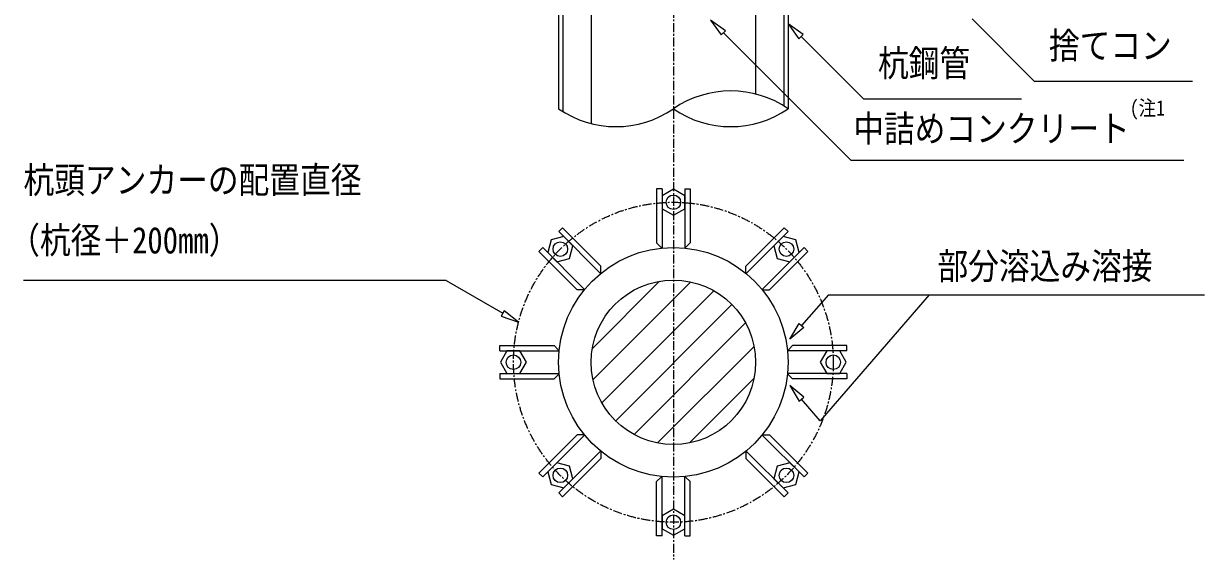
# Model space of a CAD drawing. Units: millimetres, scale not verified. Extents: x -29700 to 29700, y -21000 to 21000.
# Drawn here: x -12959 to -1523, y -4229 to 958 of the extents above; entities that cross this region are included whole.
import ezdxf
from ezdxf.enums import TextEntityAlignment as Align

# ---------------------------------------------------------------- set-up
doc = ezdxf.new("R2010")
doc.units = ezdxf.units.MM
doc.header["$LTSCALE"] = 70
doc.linetypes.add('USER2', pattern=[2, 1.25, -0.25, 0.25, -0.25])
doc.layers.add('0-0_0', color=7, linetype='Continuous')
doc.layers.add('0-4_02_TEXT', color=7, linetype='Continuous')
for name, color, linetype, lineweight in [('0-5_05_SUNPOU', 3, 'Continuous', 18), ('0-6_03_ZU', 2, 'Continuous', 18), ('0-9_08_CENTER', 1, 'USER2', 18)]:
    doc.layers.add(name, color=color, linetype=linetype, lineweight=lineweight)
doc.styles.add('ＭＳ ゴシック', font='')
doc.styles.get('ＭＳ ゴシック').set_extended_font_data('MS Gothic')

msp = doc.modelspace()

# ---------------------------------------------------------------- linework, layer by layer
at = {"layer": '0-5_05_SUNPOU'}
for p, q in [((-3170.47, 400.35), (-3773.86, 1003.74)), ((-4948.73, -362.67), (-6181.29, 868.32)), ((-4826.13, 228.75), (-5429.51, 832.13)), ((-3170.47, 400.35), (-1637.41, 400.35)), ((-4826.13, 228.75), (-3293.07, 228.75)), ((-4948.73, -362.67), (-1722.88, -362.67)), ((-8865.76, -1529.01), (-12958.89, -1529.01)), ((-8865.76, -1529.01), (-8317.19, -1845.73)), ((-7450.9, -2186.14), (-6800.51, -1535.74)), ((-7444.33, -2488.92), (-6497.72, -1542.32)), ((-7358.96, -2712.91), (-6273.73, -1627.69)), ((-5164.17, -1666.39), (-5425.18, -1963.65)), ((-4188.96, -1666.39), (-5244.37, -2886.49)), ((-5164.17, -1666.39), (-1523.36, -1666.39)), ((-7224.68, -2888), (-6098.65, -1761.96)), ((-7047.07, -3019.75), (-5966.9, -1939.57)), ((-6819.8, -3101.83), (-5884.81, -2166.84)), ((-6509.97, -3101.36), (-5885.29, -2476.68)), ((-5244.37, -2886.49), (-5425.18, -2677.47))]:
    msp.add_line(p, q, dxfattribs=at)
for points in [[(-6160.66, 888.94), (-6305.03, 992.06), (-6201.91, 847.69)], [(-5408.89, 852.76), (-5553.26, 955.88), (-5450.14, 811.51)], [(-8332.62, -1873.37), (-8165.62, -1933.24), (-8304.18, -1822.44)], [(-5403.12, -1982.73), (-5539.67, -2096.01), (-5447.24, -1944.57)], [(-5403.12, -2658.39), (-5539.67, -2545.12), (-5447.24, -2696.55)]]:
    msp.add_lwpolyline(points, close=True, dxfattribs=at)
at = {"layer": '0-6_03_ZU'}
for p, q in [((-7777.33, 3739.8), (-7777.33, 133.12)), ((-7737.33, 3669.8), (-7737.33, 107.01)), ((-7462.33, 3739.8), (-7462.33, -9.58)), ((-5869.83, 3739.8), (-5869.83, 275.82)), ((-5594.83, 3669.8), (-5594.83, 159.23)), ((-5554.83, 3739.8), (-5554.83, 133.12)), ((-6827.96, -640.56), (-6827.96, -1165.56)), ((-6775.46, -640.56), (-6827.96, -640.56)), ((-6775.46, -640.56), (-6775.46, -1209.31)), ((-6556.71, -640.56), (-6556.71, -1209.31)), ((-6556.71, -640.56), (-6504.21, -640.56)), ((-6504.21, -640.56), (-6504.21, -1165.56)), ((-7776.68, -1055.28), (-7739.56, -1018.16)), ((-7739.56, -1018.16), (-7368.33, -1389.39)), ((-5592.6, -1018.16), (-5963.84, -1389.39)), ((-5555.48, -1055.28), (-5592.6, -1018.16)), ((-7776.68, -1055.28), (-7374.51, -1457.45)), ((-5555.48, -1055.28), (-5957.65, -1457.45)), ((-7931.36, -1209.96), (-7968.48, -1247.09)), ((-7968.48, -1247.09), (-7597.25, -1618.32)), ((-7931.36, -1209.96), (-7529.19, -1612.13)), ((-6784.21, -1209.31), (-6827.96, -1165.56)), ((-6775.46, -1209.31), (-6784.21, -1209.31)), ((-5400.8, -1209.96), (-5802.97, -1612.13)), ((-5363.68, -1247.09), (-5734.91, -1618.32)), ((-5400.8, -1209.96), (-5363.68, -1247.09)), ((-5963.84, -1451.26), (-5963.84, -1389.39)), ((-5957.65, -1457.45), (-5963.84, -1451.26)), ((-7535.38, -1618.32), (-7597.25, -1618.32)), ((-7529.19, -1612.13), (-7535.38, -1618.32)), ((-8346.08, -2158.69), (-7821.08, -2158.69)), ((-8346.08, -2211.19), (-8346.08, -2158.69)), ((-5554.83, -2202.44), (-5511.08, -2158.69)), ((-4986.08, -2158.69), (-5511.08, -2158.69)), ((-4986.08, -2211.19), (-4986.08, -2158.69)), ((-8346.08, -2211.19), (-7777.33, -2211.19)), ((-5554.83, -2211.19), (-5554.83, -2202.44)), ((-4986.08, -2211.19), (-5554.83, -2211.19)), ((-8346.08, -2429.94), (-7777.33, -2429.94)), ((-8346.08, -2429.94), (-8346.08, -2482.44)), ((-8346.08, -2482.44), (-7821.08, -2482.44)), ((-7777.33, -2438.69), (-7821.08, -2482.44)), ((-7777.33, -2429.94), (-7777.33, -2438.69)), ((-4986.08, -2429.94), (-5554.83, -2429.94)), ((-4986.08, -2482.44), (-5511.08, -2482.44)), ((-4986.08, -2429.94), (-4986.08, -2482.44)), ((-7968.48, -3394.04), (-7597.25, -3022.81)), ((-7931.36, -3431.16), (-7529.19, -3029)), ((-5802.97, -3029), (-5796.78, -3022.81)), ((-5400.8, -3431.16), (-5802.97, -3029)), ((-5796.78, -3022.81), (-5734.91, -3022.81)), ((-5363.68, -3394.04), (-5734.91, -3022.81)), ((-7776.68, -3585.84), (-7374.51, -3183.67)), ((-7374.51, -3183.67), (-7368.33, -3189.86)), ((-7368.33, -3189.86), (-7368.33, -3251.73)), ((-5555.48, -3585.84), (-5957.65, -3183.67)), ((-7739.56, -3622.96), (-7368.33, -3251.73)), ((-5592.6, -3622.96), (-5963.84, -3251.73)), ((-7931.36, -3431.16), (-7968.48, -3394.04)), ((-5400.8, -3431.16), (-5363.68, -3394.04)), ((-6827.96, -4000.56), (-6827.96, -3475.56)), ((-6775.46, -4000.56), (-6775.46, -3431.81)), ((-6556.71, -4000.56), (-6556.71, -3431.81)), ((-6556.71, -3431.81), (-6547.96, -3431.81)), ((-6547.96, -3431.81), (-6504.21, -3475.56)), ((-6504.21, -4000.56), (-6504.21, -3475.56)), ((-7776.68, -3585.84), (-7739.56, -3622.96)), ((-5555.48, -3585.84), (-5592.6, -3622.96)), ((-6775.46, -4000.56), (-6827.96, -4000.56)), ((-6556.71, -4000.56), (-6504.21, -4000.56))]:
    msp.add_line(p, q, dxfattribs=at)
for points in [[(-6775.46, -834.96), (-6666.08, -898.11), (-6556.71, -834.96), (-6556.71, -708.67), (-6666.08, -645.52), (-6775.46, -708.67)], [(-7793.9, -1347.42), (-7671.91, -1314.74), (-7639.22, -1192.74), (-7728.53, -1103.44), (-7850.52, -1136.13), (-7883.2, -1258.12)], [(-5692.94, -1192.74), (-5660.25, -1314.74), (-5538.26, -1347.42), (-5448.96, -1258.12), (-5481.65, -1136.13), (-5603.64, -1103.44)], [(-8151.68, -2429.94), (-8088.54, -2320.56), (-8151.68, -2211.19), (-8277.98, -2211.19), (-8341.13, -2320.56), (-8277.98, -2429.94)], [(-5180.48, -2211.19), (-5243.63, -2320.56), (-5180.48, -2429.94), (-5054.18, -2429.94), (-4991.04, -2320.56), (-5054.18, -2211.19)], [(-7639.22, -3448.38), (-7671.91, -3326.39), (-7793.9, -3293.7), (-7883.2, -3383.01), (-7850.52, -3505), (-7728.53, -3537.69)], [(-5538.26, -3293.7), (-5660.25, -3326.39), (-5692.94, -3448.38), (-5603.64, -3537.69), (-5481.65, -3505), (-5448.96, -3383.01)], [(-6556.71, -3806.17), (-6666.08, -3743.02), (-6775.46, -3806.17), (-6775.46, -3932.46), (-6666.08, -3995.61), (-6556.71, -3932.46)]]:
    msp.add_lwpolyline(points, close=True, dxfattribs=at)
for points in [[(-6556.71, -1209.31), (-6547.96, -1209.31), (-6504.21, -1165.56)], [(-7374.51, -1457.45), (-7368.33, -1451.26), (-7368.33, -1389.39)], [(-5802.97, -1612.13), (-5796.78, -1618.32), (-5734.91, -1618.32)], [(-7777.33, -2211.19), (-7777.33, -2202.44), (-7821.08, -2158.69)], [(-5554.83, -2429.94), (-5554.83, -2438.69), (-5511.08, -2482.44)], [(-7529.19, -3029), (-7535.38, -3022.81), (-7597.25, -3022.81)], [(-5957.65, -3183.67), (-5963.84, -3189.86), (-5963.84, -3251.73)], [(-6775.46, -3431.81), (-6784.21, -3431.81), (-6827.96, -3475.56)]]:
    msp.add_lwpolyline(points, dxfattribs=at)
for centre, radius in [((-6666.08, -771.81), 70.44), ((-7761.21, -1225.43), 70.44), ((-6666.08, -2320.56), 1111.25), ((-5570.95, -1225.43), 70.44), ((-6666.08, -2320.56), 796.25), ((-8214.83, -2320.56), 70.44), ((-5117.33, -2320.56), 70.44), ((-7761.21, -3415.69), 70.44), ((-5570.95, -3415.69), 70.44), ((-6666.08, -3869.31), 70.44)]:
    msp.add_circle(centre, radius, dxfattribs=at)
for centre, start, end in [((-6110.46, -674.38), 55.46889, 124.53113), ((-7221.71, 940.62), 235.46889, 304.53113), ((-6110.46, 940.62), 235.46887, 304.53111)]:
    msp.add_arc(centre, 980.19, start, end, dxfattribs=at)
at = {"layer": '0-9_08_CENTER'}
msp.add_line((-6666.08, 9642.59), (-6666.08, -4228.96), dxfattribs=at)
msp.add_circle((-6666.08, -2320.56), 1548.75, dxfattribs=at)

# ---------------------------------------------------------------- texts
at = {"layer": '0-0_0', "style": 'ＭＳ ゴシック', "width": 0.85}
msp.add_text('(注1', height=146.6, dxfattribs=at).set_placement((-2245.47, 23.96), align=Align.BOTTOM_LEFT)
at = {"layer": '0-4_02_TEXT', "style": 'ＭＳ ゴシック', "width": 0.85}
for s, p in [('捨てコン', (-3029, 541.07)), ('杭鋼管', (-4684.65, 369.47)), ('中詰めコンクリート', (-4923.91, -263.21)), ('杭頭アンカーの配置直径', (-12959.51, -760.99)), ('（杭径＋200mm）', (-13098.35, -1344.32)), ('部分溶込み溶接', (-4108.19, -1594.13))]:
    msp.add_text(s, height=256.6, dxfattribs=at).set_placement(p, align=Align.BOTTOM_LEFT)

doc.saveas('drawing.dxf')
